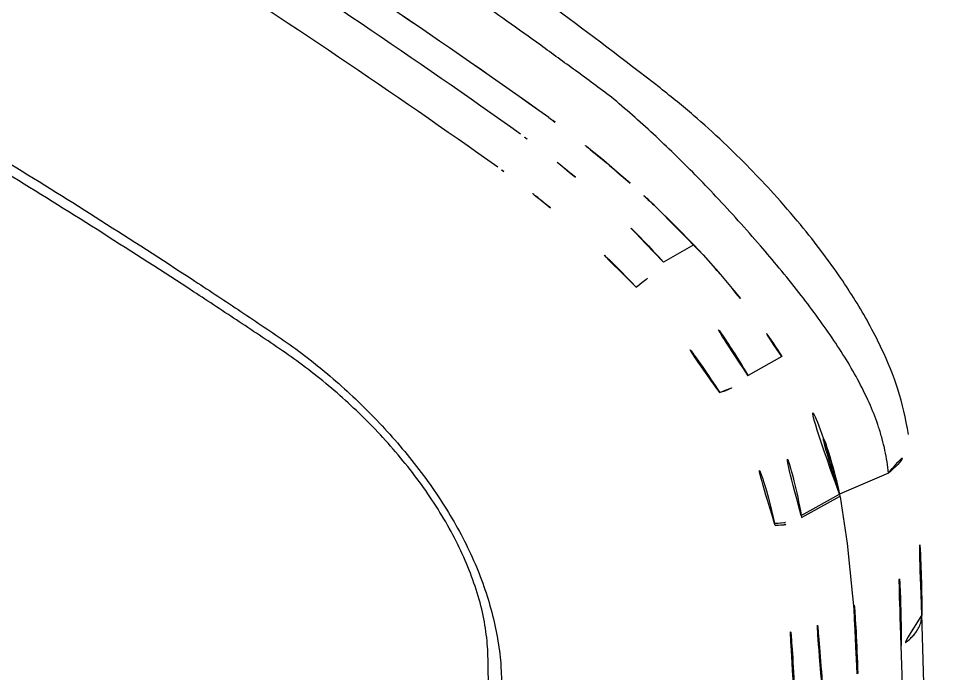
# Model space of a CAD drawing. Extents: x 16296660632 to 16296680496, y -37409619871 to -37409616057.
# Drawn here: x 16296679542.5 to 16296679662.8, y -37409616608.5 to -37409616522.8 of the extents above; entities that cross this region are included whole.
import ezdxf

# ---------------------------------------------------------------- set-up
doc = ezdxf.new("R2010")
doc.units = 0
doc.header["$LTSCALE"] = 10
doc.header["$MEASUREMENT"] = 0
doc.layers.add('FRONT_CASE_DADA_', color=7, linetype='CONTINUOUS')
doc.layers.add('MIDDLE_CASE_DADA', color=7, linetype='CONTINUOUS')

msp = doc.modelspace()

# ---------------------------------------------------------------- linework, layer by layer
at = {"layer": 'FRONT_CASE_DADA_', "color": 7, "linetype": 'Continuous', "ltscale": 25.4}
for p, q in [((16296679612.731501, -37409616536.321716), (16296679612.731449, -37409616536.321747)), ((16296679612.758341, -37409616536.341423), (16296679612.731449, -37409616536.321747)), ((16296679612.759371, -37409616536.342178), (16296679612.758341, -37409616536.341423)), ((16296679609.07045, -37409616538.520599), (16296679609.065121, -37409616538.524399)), ((16296679622.21916, -37409616544.035919), (16296679619.11171, -37409616541.362923)), ((16296679605.244961, -37409616542.241631), (16296679605.229389, -37409616542.230637)), ((16296679615.395651, -37409616543.539864), (16296679615.39394, -37409616543.541008)), ((16296679628.49394, -37409616549.926727), (16296679625.69385, -37409616547.204826)), ((16296679630.87178, -37409616552.382401), (16296679628.49394, -37409616549.926727)), ((16296679630.87178, -37409616552.382401), (16296679626.927019, -37409616554.657806)), ((16296679632.10219, -37409616553.708633), (16296679630.87178, -37409616552.382401)), ((16296679626.92577, -37409616554.658539), (16296679626.92598, -37409616554.658783)), ((16296679626.92598, -37409616554.658783), (16296679626.927019, -37409616554.657806)), ((16296679626.927019, -37409616554.657806), (16296679626.92712, -37409616554.657921)), ((16296679642.398661, -37409616567.01487), (16296679638.010099, -37409616569.504173)), ((16296679638.006729, -37409616569.505859), (16296679638.00712, -37409616569.5065)), ((16296679638.00712, -37409616569.5065), (16296679638.010099, -37409616569.504173)), ((16296679638.010099, -37409616569.504173), (16296679638.010201, -37409616569.504349)), ((16296679644.94141, -37409616587.806297), (16296679649.954201, -37409616585.011322)), ((16296679649.956671, -37409616585.012741), (16296679650.006849, -37409616585.281181)), ((16296679650.006849, -37409616585.281181), (16296679649.95829, -37409616585.308258)), ((16296679650.006849, -37409616585.281181), (16296679650.022011, -37409616585.36219)), ((16296679644.98716, -37409616588.080299), (16296679649.63929, -37409616585.486649)), ((16296679649.638281, -37409616585.486671), (16296679649.95829, -37409616585.308258)), ((16296679641.512699, -37409616589.107094), (16296679641.45924, -37409616588.828201)), ((16296679644.94408, -37409616587.807602), (16296679644.987089, -37409616588.080338)), ((16296679644.987089, -37409616588.080338), (16296679644.98716, -37409616588.080299))]:
    msp.add_line(p, q, dxfattribs=at)
for centre, radius, start, end in [((16296679003.055929, -37409617390.578789), 1049.510368, 54.539993731, 60.088583267), ((16296678999.61095, -37409617392.762589), 1049.370722, 54.550754157, 60.09944024), ((16296678998.327419, -37409617396.694122), 1048.06484, 54.614858208, 60.152019995), ((16296679568.729549, -37409616596.407753), 74.47484, 53.78398032, 54.55915158), ((16296679521.00194, -37409616658.964493), 153.152399, 50.16336616, 53.19287436), ((16296679539.73531, -37409616633.89164), 117.910968, 53.98262976, 54.477821), ((16296679533.336901, -37409616640.611778), 127.108603, 49.79088958, 53.4321613), ((16296679556.11076, -37409616611.635109), 85.027195, 54.05546387, 54.69951762), ((16296679516.64514, -37409616664.113091), 150.683367, 50.67616115, 53.61969521), ((16296679538.93544, -37409616634.38829), 118.739764, 42.18018188, 49.9155908), ((16296679528.753151, -37409616650.043411), 141.326838, 46.69086819, 48.5976496), ((16296679532.79846, -37409616644.648788), 125.389933, 43.76644257, 50.74993075), ((16296679546.55636, -37409616631.964432), 115.939898, 40.7676696, 42.4515587), ((16296679611.506161, -37409616541.312721), 20.393328, 305.50670574, 319.12330256), ((16296679560.935631, -37409616615.458908), 89.73091, 30.80531262, 42.65567427), ((16296679557.251301, -37409616622.810471), 101.862478, 38.48988727, 40.79635433), ((16296679560.099369, -37409616619.22644), 88.09058, 32.63541371, 44.10821148), ((16296679570.696711, -37409616612.38916), 84.852795, 32.32649206, 38.63243252), ((16296679597.982321, -37409616596.246674), 53.172455, 12.19875969, 33.34999081), ((16296679631.930719, -37409616563.52121), 8.529148, 286.00276852, 315.43282071), ((16296679594.50745, -37409616596.445877), 51.169676, 9.71984792, 31.77013487), ((16296679592.81366, -37409616599.169823), 49.730569, 12.00250869, 33.50238968), ((16296679496.51606, -37409616612.340446), 155.858606, 1.41470375, 9.96785649), ((16296679641.693569, -37409616583.17617), 5.656949, 267.60381044, 305.05392003), ((16296679641.734381, -37409616583.465424), 5.646029, 267.74983166, 305.17707526), ((16296679473.78598, -37409616620.312813), 174.209016, 3.04868618, 10.6623244), ((16296679506.5334, -37409616615.832237), 137.599584, 1.68232611, 11.19925663), ((16296679490.550079, -37409616612.748016), 161.779614, 1.49691084, 7.54923381)]:
    msp.add_arc(centre, radius, start, end, dxfattribs=at)
for points, knots in [([(16296679518.67527, -37409616528.169647), (16296679526.16803, -37409616532.495667), (16296679533.80759, -37409616537.067398), (16296679549.34453, -37409616546.639503), (16296679557.242701, -37409616551.641876), (16296679567.251289, -37409616558.199638), (16296679569.25848, -37409616559.525627), (16296679572.2722, -37409616561.534721), (16296679573.277479, -37409616562.207962), (16296679575.28932, -37409616563.56205), (16296679576.296841, -37409616564.234093), (16296679579.313841, -37409616566.325027), (16296679581.335979, -37409616567.885078), (16296679585.32082, -37409616571.283447), (16296679587.23456, -37409616573.086578), (16296679590.908911, -37409616576.889282), (16296679592.68574, -37409616578.911346), (16296679595.95409, -37409616583.072151), (16296679597.44451, -37409616585.202789), (16296679600.114901, -37409616589.585571), (16296679601.298969, -37409616591.858238), (16296679603.227579, -37409616596.368088), (16296679603.99222, -37409616598.625969), (16296679604.84691, -37409616602.009666), (16296679605.080971, -37409616603.14164), (16296679605.358959, -37409616604.809959), (16296679605.43939, -37409616605.36158), (16296679605.592831, -37409616606.458603), (16296679605.61558, -37409616606.990807), (16296679605.7369, -37409616609.660294), (16296679605.80644, -37409616611.799423), (16296679606.084141, -37409616618.235786), (16296679606.279831, -37409616622.520462), (16296679606.577841, -37409616631.066681), (16296679606.685511, -37409616635.332672), (16296679606.860319, -37409616643.877983), (16296679606.949909, -37409616648.155647), (16296679607.21018, -37409616660.990288), (16296679607.381599, -37409616669.550247), (16296679607.77339, -37409616686.641357), (16296679607.97538, -37409616695.162552), (16296679608.232389, -37409616712.33432), (16296679608.25058, -37409616720.982491), (16296679608.249331, -37409616738.301979), (16296679608.24901, -37409616746.964317), (16296679608.23568, -37409616772.940849), (16296679608.235359, -37409616790.259903), (16296679608.234699, -37409616824.896477), (16296679608.23284, -37409616842.213531), (16296679608.228649, -37409616868.189087), (16296679608.22661, -37409616876.847427), (16296679608.22633, -37409616889.83609), (16296679608.194639, -37409616894.156799), (16296679608.290791, -37409616899.576347), (16296679608.187531, -37409616900.623901), (16296679607.93679, -37409616902.671219), (16296679607.765909, -37409616903.668579), (16296679607.11063, -37409616906.578827), (16296679606.4753, -37409616908.421654), (16296679605.673269, -37409616910.054588)], [0, 0, 0, 0, 0.0625, 0.0625, 0.125, 0.125, 0.140625, 0.140625, 0.1484375, 0.1484375, 0.15625, 0.15625, 0.171875, 0.171875, 0.1875, 0.1875, 0.203125, 0.203125, 0.21875, 0.21875, 0.234375, 0.234375, 0.25, 0.25, 0.2578125, 0.2578125, 0.26171875, 0.26171875, 0.265625, 0.265625, 0.28125, 0.28125, 0.3125, 0.3125, 0.34375, 0.34375, 0.375, 0.375, 0.4375, 0.4375, 0.5, 0.5, 0.5625, 0.5625, 0.625, 0.625, 0.75, 0.75, 0.875, 0.875, 0.9375, 0.9375, 0.96875, 0.96875, 0.9765625, 0.9765625, 0.984375, 0.984375, 1, 1, 1, 1]), ([(16296679603.227591, -37409616909.156303), (16296679604.05554, -37409616907.622543), (16296679604.69025, -37409616905.90316), (16296679605.54669, -37409616902.186668), (16296679605.7589, -37409616900.151993), (16296679605.83647, -37409616893.735893), (16296679605.83633, -37409616889.432457), (16296679605.83531, -37409616876.521896), (16296679605.83544, -37409616867.915359), (16296679605.834471, -37409616842.095383), (16296679605.831671, -37409616824.881798), (16296679605.82243, -37409616790.452057), (16296679605.81741, -37409616773.236359), (16296679605.821871, -37409616747.414719), (16296679605.8221, -37409616738.80587), (16296679605.817221, -37409616721.587242), (16296679605.850901, -37409616712.99646), (16296679605.579359, -37409616695.903976), (16296679605.355551, -37409616687.425278), (16296679604.9611, -37409616670.440178), (16296679604.79867, -37409616661.934486), (16296679604.449711, -37409616644.921623), (16296679604.217461, -37409616636.407669), (16296679604.053221, -37409616623.721893), (16296679604.049009, -37409616619.508247), (16296679604.04101, -37409616613.179039), (16296679604.03303, -37409616611.066566), (16296679603.994129, -37409616607.903191), (16296679603.97846, -37409616606.850906), (16296679603.89835, -37409616604.736809), (16296679603.79715, -37409616603.658607), (16296679603.295259, -37409616600.36171), (16296679602.66493, -37409616598.053421), (16296679600.98045, -37409616593.532463), (16296679599.92745, -37409616591.292091), (16296679597.39922, -37409616586.83345), (16296679595.948151, -37409616584.657753), (16296679592.778669, -37409616580.480438), (16296679591.030041, -37409616578.443283), (16296679587.354309, -37409616574.606262), (16296679585.441669, -37409616572.814873), (16296679581.49519, -37409616569.455688), (16296679579.447729, -37409616567.883324), (16296679576.431641, -37409616565.802017), (16296679575.42902, -37409616565.135857), (16296679573.42445, -37409616563.792183), (16296679572.42321, -37409616563.124199), (16296679569.422791, -37409616561.131142), (16296679567.426901, -37409616559.816719), (16296679557.47138, -37409616553.311813), (16296679549.573219, -37409616548.316109), (16296679534.03233, -37409616538.75341), (16296679526.401211, -37409616534.19075), (16296679518.927019, -37409616529.875443)], [0, 0, 0, 0, 0.015625, 0.015625, 0.03125, 0.03125, 0.0625, 0.0625, 0.125, 0.125, 0.25, 0.25, 0.375, 0.375, 0.4375, 0.4375, 0.5, 0.5, 0.5625, 0.5625, 0.625, 0.625, 0.6875, 0.6875, 0.71875, 0.71875, 0.734375, 0.734375, 0.7421875, 0.7421875, 0.75, 0.75, 0.765625, 0.765625, 0.78125, 0.78125, 0.796875, 0.796875, 0.8125, 0.8125, 0.828125, 0.828125, 0.84375, 0.84375, 0.8515625, 0.8515625, 0.859375, 0.859375, 0.875, 0.875, 0.9375, 0.9375, 1, 1, 1, 1]), ([(16296679608.225479, -37409616537.913322), (16296679608.2271, -37409616537.913162), (16296679608.22711, -37409616537.91317), (16296679608.227131, -37409616537.913193), (16296679608.232599, -37409616537.917084), (16296679608.238079, -37409616537.920982), (16296679608.243549, -37409616537.924889)], [0, 0, 0, 0, 0.002813418, 0.002813418, 0.002813418, 1, 1, 1, 1])]:
    msp.add_open_spline(points, degree=3, knots=knots, dxfattribs=at)
at = {"layer": 'MIDDLE_CASE_DADA', "color": 7, "linetype": 'Continuous', "ltscale": 25.4}
for p, q in [((16296679611.91824, -37409616535.735672), (16296679612.75831, -37409616536.350037)), ((16296679622.55241, -37409616544.327118), (16296679622.55332, -37409616544.327927)), ((16296679625.694031, -37409616547.206932), (16296679632.10165, -37409616553.705223)), ((16296679632.10165, -37409616553.705223), (16296679634.364149, -37409616556.251938)), ((16296679634.364149, -37409616556.251938), (16296679636.980801, -37409616559.413544)), ((16296679656.36392, -37409616582.260147), (16296679649.954201, -37409616585.011322)), ((16296679649.84269, -37409616585.258652), (16296679650.01948, -37409616585.360733)), ((16296679650.01948, -37409616585.360733), (16296679650.974871, -37409616591.464256)), ((16296679650.974871, -37409616591.464256), (16296679652.00816, -37409616601.79747)), ((16296679662.78702, -37409616675.257919), (16296679660.722151, -37409616600.665497)), ((16296679652.00816, -37409616601.79747), (16296679652.32445, -37409616608.49102)), ((16296679660.102261, -37409616679.333763), (16296679658.03924, -37409616604.808289))]:
    msp.add_line(p, q, dxfattribs=at)
for centre, radius, start, end in [((16296679005.389391, -37409617386.970428), 1045.216667, 54.529068701, 60.100728684), ((16296679524.69482, -37409616654.441132), 147.31329, 48.37274996, 53.28755802), ((16296679529.54966, -37409616648.938187), 139.974963, 46.6173413, 48.36144194), ((16296679591.263929, -37409616598.67012), 60.258706, 13.10105207, 40.65228805), ((16296679491.38306, -37409616601.441147), 169.343662, 0.1892786, 8.3300125), ((16296679498.71978, -37409616605.309341), 159.32024, 0.18009887, 8.31809696)]:
    msp.add_arc(centre, radius, start, end, dxfattribs=at)
msp.add_ellipse((16296679649.05064, -37409616578.394043), major_axis=(-9.890729, -1.477412), ratio=0.657522505, start_param=2.2999176498, end_param=3.1435214233, dxfattribs=at)
for points, knots in [([(16296679620.11562, -37409616533.072357), (16296679618.548771, -37409616531.909119), (16296679615.465281, -37409616529.619919), (16296679610.905569, -37409616526.306396), (16296679606.491421, -37409616523.144547), (16296679602.22224, -37409616520.132111), (16296679598.09836, -37409616517.26162), (16296679594.11997, -37409616514.527573), (16296679590.287041, -37409616511.924896), (16296679586.59914, -37409616509.449043), (16296679583.05562, -37409616507.095497), (16296679579.655649, -37409616504.860008), (16296679569.954781, -37409616498.542), (16296679554.517731, -37409616488.845757), (16296679533.94104, -37409616476.63031), (16296679514.277599, -37409616465.609169), (16296679499.652309, -37409616458.011169), (16296679489.227381, -37409616452.966904), (16296679482.755011, -37409616449.968307), (16296679475.86294, -37409616446.950752), (16296679468.55394, -37409616443.949402), (16296679463.630951, -37409616442.158859), (16296679461.077299, -37409616441.230072)], [0, 0, 0, 0, 0.0267646349, 0.0526716347, 0.07773725, 0.1019762475, 0.1254019878, 0.1480251582, 0.1698521065, 0.1908912927, 0.2111505741, 0.2306370135, 0.24935692, 0.378428343, 0.4999517224, 0.6213027233, 0.7506950467, 0.7925022413, 0.8382660674, 0.8880501738, 0.9419294871, 1, 1, 1, 1]), ([(16296679626.47077, -37409616531.8452), (16296679621.51524, -37409616528.034401), (16296679613.513559, -37409616521.899986), (16296679600.798321, -37409616512.729607), (16296679589.484209, -37409616504.899406), (16296679579.20591, -37409616498.045052), (16296679570.03528, -37409616492.125282), (16296679562.0532, -37409616487.1259), (16296679555.18178, -37409616482.934731), (16296679549.1516, -37409616479.340317), (16296679543.55125, -37409616476.07267), (16296679538.1612, -37409616472.993134), (16296679531.95764, -37409616469.526337), (16296679525.026661, -37409616465.767029), (16296679517.203369, -37409616461.687187), (16296679509.17522, -37409616457.681313), (16296679501.322201, -37409616453.9627), (16296679493.57135, -37409616450.500793), (16296679485.9468, -37409616447.309799), (16296679477.515869, -37409616444.050629), (16296679472.26581, -37409616442.273903), (16296679469.0107, -37409616441.18119)], [0, 0, 0, 0, 0.0803342501, 0.1540831551, 0.2215002096, 0.2827739185, 0.3380429477, 0.3873891885, 0.4285190897, 0.464738021, 0.4994813637, 0.5335130169, 0.5667120564, 0.6178834914, 0.6672730632, 0.7195390809, 0.7769114872, 0.8256562236, 0.8784333489, 0.9364939941, 1, 1, 1, 1]), ([(16296679658.983761, -37409616577.208282), (16296679658.568399, -37409616575.04895), (16296679657.861589, -37409616571.559883), (16296679655.817341, -37409616566.575233), (16296679653.83938, -37409616562.714333), (16296679652.046301, -37409616559.658043), (16296679650.04294, -37409616556.581078), (16296679647.666759, -37409616553.265533), (16296679644.74527, -37409616549.564667), (16296679641.557079, -37409616545.887482), (16296679638.17153, -37409616542.29232), (16296679634.68919, -37409616538.869591), (16296679630.67362, -37409616535.227943), (16296679628.080879, -37409616533.135384), (16296679626.47077, -37409616531.8452)], [0, 0, 0, 0, 0.1196153052, 0.2282205826, 0.2940997875, 0.355128755, 0.4157496012, 0.4860798145, 0.5659911835, 0.6563080357, 0.7317846318, 0.8134629002, 0.9023417362, 1, 1, 1, 1]), ([(16296679656.36392, -37409616582.260147), (16296679656.3078, -37409616581.767067), (16296679656.19569, -37409616580.771797), (16296679655.912689, -37409616579.27179), (16296679655.542681, -37409616577.752388), (16296679654.946751, -37409616575.793716), (16296679653.990101, -37409616573.314178), (16296679652.10211, -37409616569.409943), (16296679649.071711, -37409616564.505463), (16296679645.41118, -37409616559.5411), (16296679642.16707, -37409616555.52037), (16296679639.51222, -37409616552.385963), (16296679636.74869, -37409616549.247757), (16296679633.894911, -37409616546.147621), (16296679631.095989, -37409616543.234787), (16296679628.362961, -37409616540.509262), (16296679625.61223, -37409616537.893784), (16296679622.85685, -37409616535.392906), (16296679621.027889, -37409616533.84462), (16296679620.11562, -37409616533.072357)], [0, 0, 0, 0, 0.0281129791, 0.0567192943, 0.0858514864, 0.1155408373, 0.1702886107, 0.2312497728, 0.3473535628, 0.4663120012, 0.5304291592, 0.5885504465, 0.6538155053, 0.7177658256, 0.7750101491, 0.831792784, 0.888175815, 0.9442231077, 1, 1, 1, 1]), ([(16296679660.72533, -37409616600.809113), (16296679660.7255, -37409616600.837677), (16296679660.72493, -37409616600.920113), (16296679660.71822, -37409616601.072899), (16296679660.69722, -37409616601.283684), (16296679660.653111, -37409616601.542824), (16296679660.574841, -37409616601.848618), (16296679660.44989, -37409616602.198143), (16296679660.26494, -37409616602.586853), (16296679660.006639, -37409616603.008209), (16296679659.663219, -37409616603.453781), (16296679659.223669, -37409616603.912117), (16296679658.68825, -37409616604.373978), (16296679658.258751, -37409616604.661392), (16296679658.03924, -37409616604.808289)], [0.50876657558, 0.50876657558, 0.50876657558, 0.50876657558, 0.51842852578, 0.53664649287, 0.56042588293, 0.58972634857, 0.62447310626, 0.66454231949, 0.7097453879, 0.75981365613, 0.81438557971, 0.87299875501, 0.93508923239, 1, 1, 1, 1])]:
    msp.add_open_spline(points, degree=3, knots=knots, dxfattribs=at)

doc.saveas('drawing.dxf')
